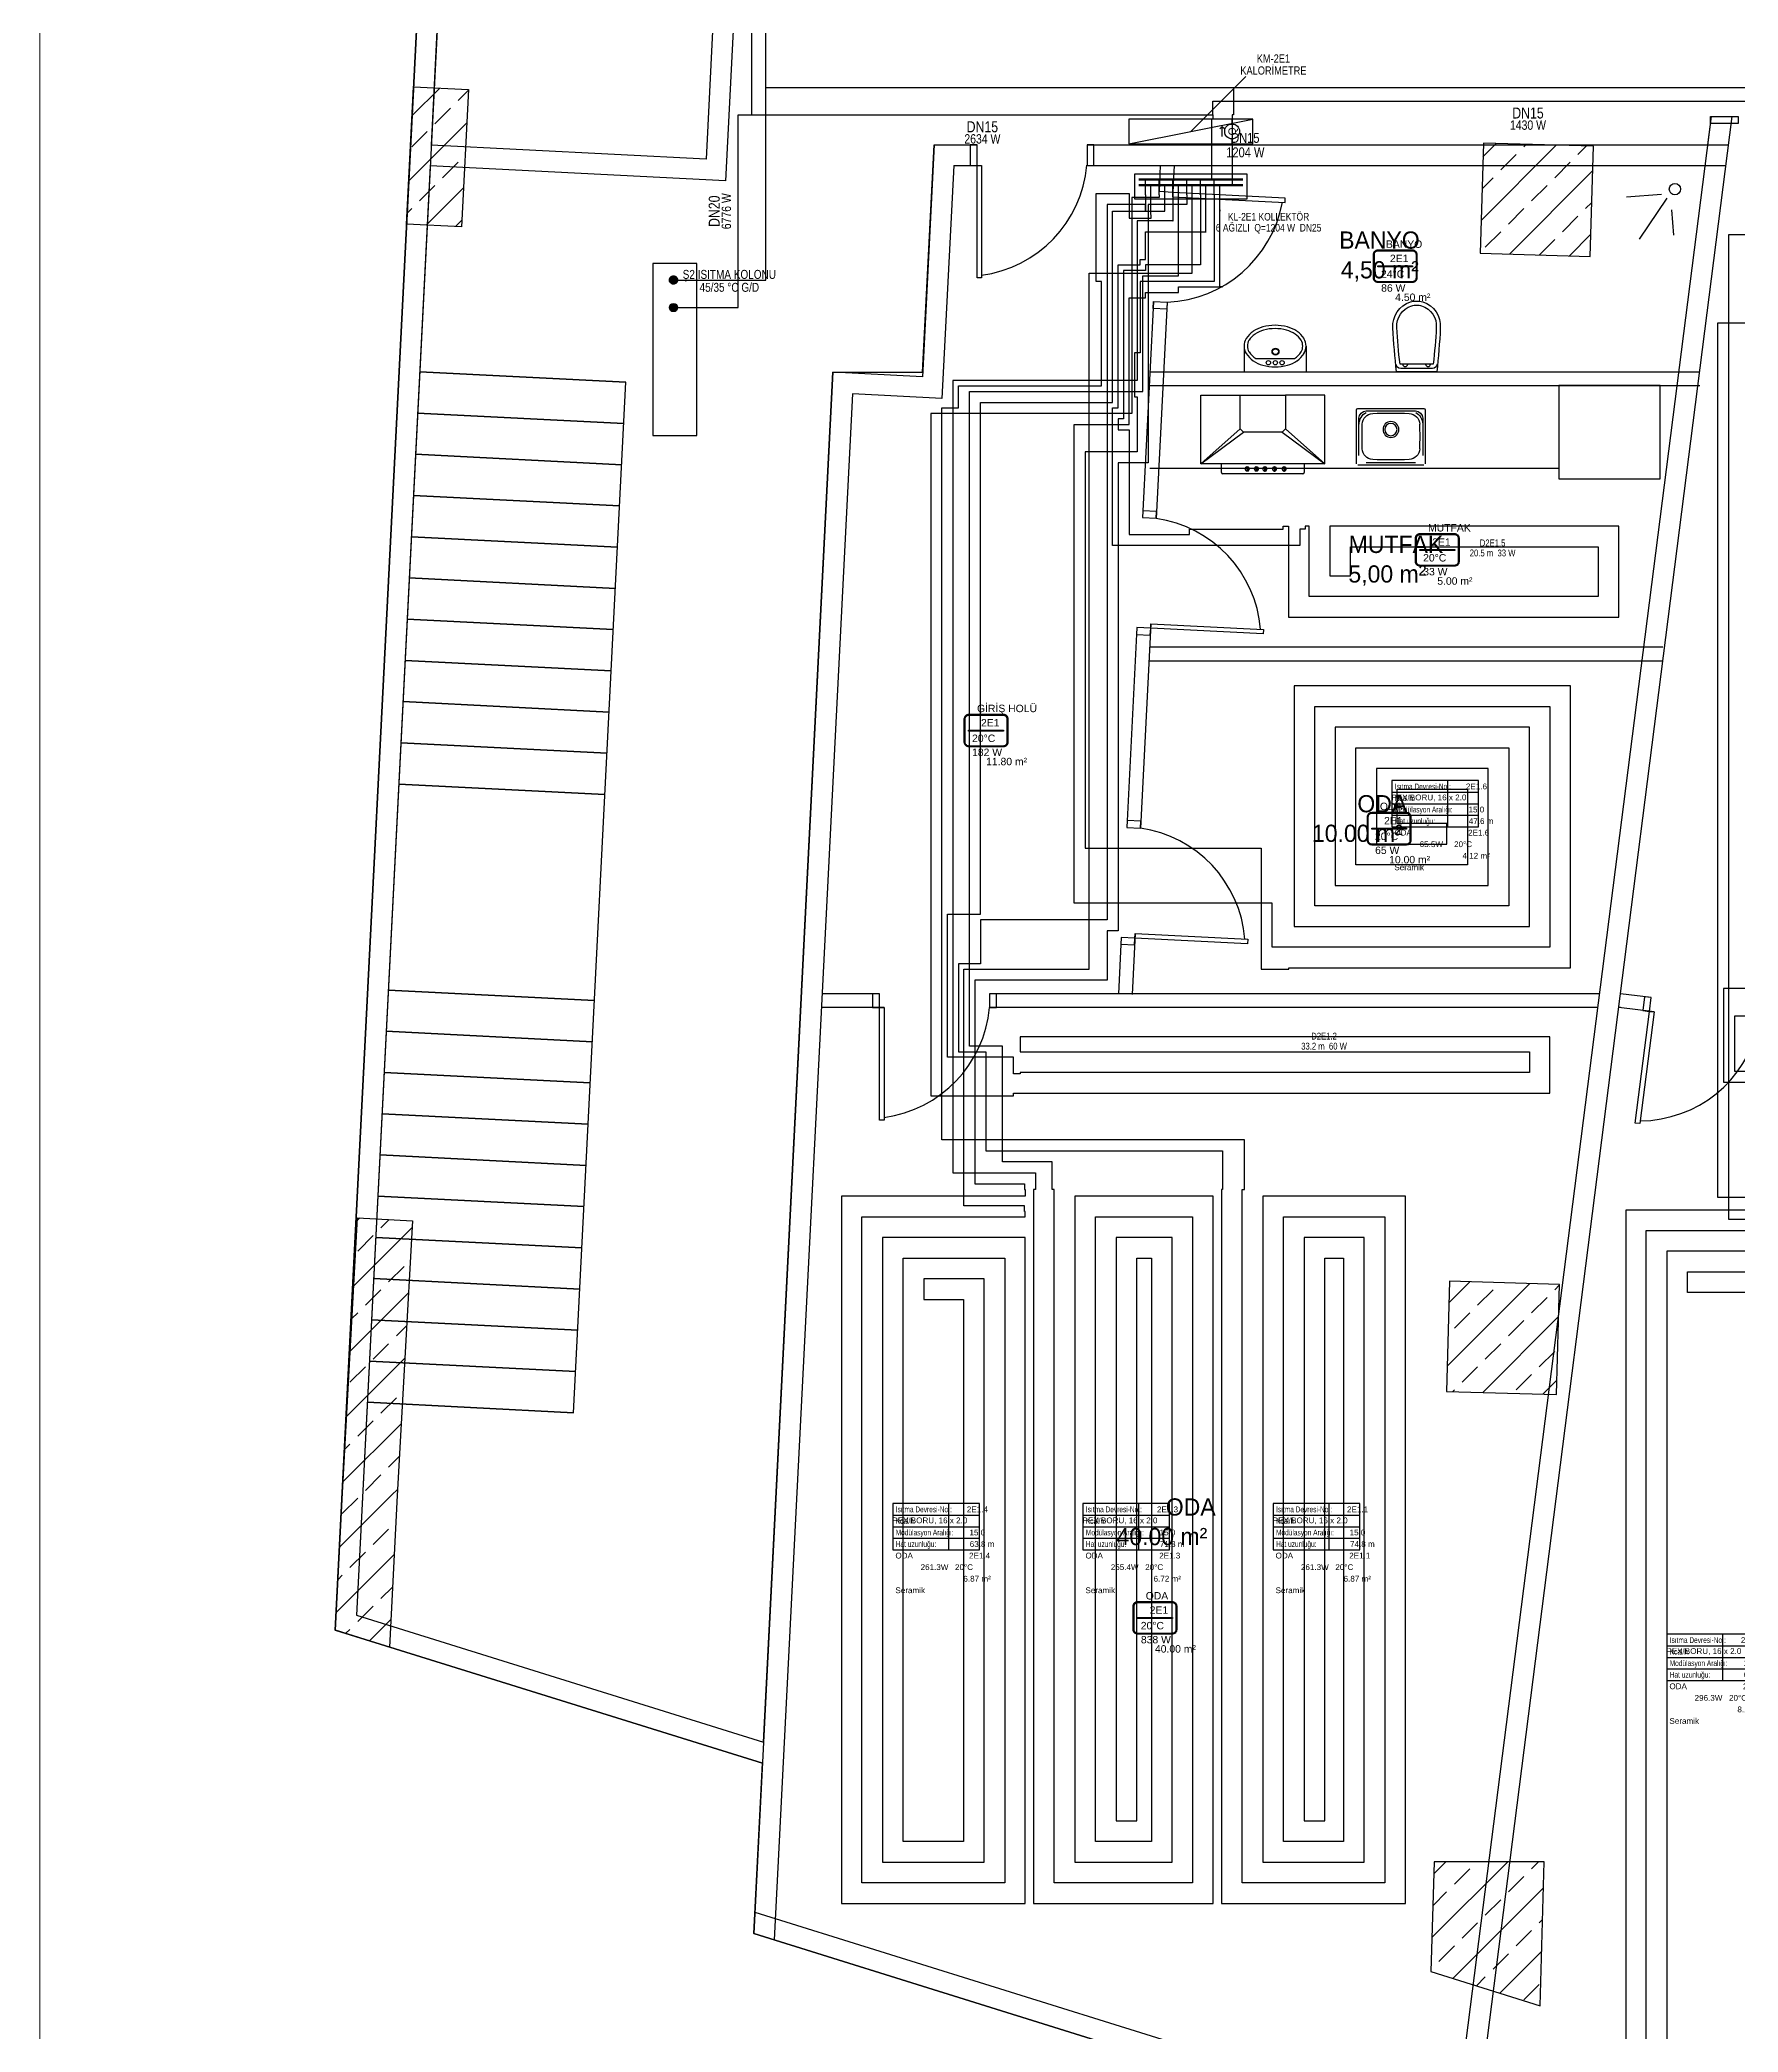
# Model space of a CAD drawing. Header units: centimetres. Extents: x 247996 to 315152, y -468471 to -440326.
# Drawn here: x 286969 to 288203, y -447074 to -445625 of the extents above; entities that cross this region are included whole.
import ezdxf
from ezdxf.enums import TextEntityAlignment as Align

# ---------------------------------------------------------------- set-up
doc = ezdxf.new("R2010")
doc.units = ezdxf.units.CM
doc.linetypes.add('ISITMA DONUS HATTI', pattern=[1.66, 1.57, -0.02, -0.07])
for name, color, linetype, lineweight in [('SCOTT-ANTED', 144, 'Continuous', 0), ('SCOTT-MTY-ISITMA-CAP', 41, 'Continuous', 30), ('SCOTT-MTY-ISITMA-DONUS-BORU', 30, 'ISITMA DONUS HATTI', 30), ('SCOTT-MTY-ISITMA-GIDIS-BORU', 10, 'Continuous', 30)]:
    doc.layers.add(name, color=color, linetype=linetype, lineweight=lineweight)
for name, color, linetype in [('SCOTT-MKDU0', 50, 'Continuous'), ('SCOTT-MTY-ISIKAYBIMAHAL', 2, 'Continuous'), ('SCOTT-MTY-KALORIMETRE', 6, 'Continuous'), ('SCOTT-MTY-KOLLETÖR', 7, 'Continuous'), ('SCOTT-MTY-PEX-BORU', 1, 'Continuous'), ('SCOTT-MTY-RADYATÖR', 2, 'Continuous'), ('SCOTT-MTY-SAYAC', 3, 'Continuous'), ('SCOTT-MTY-TES-SAFT', 8, 'Continuous')]:
    doc.layers.add(name, color=color, linetype=linetype)
doc.styles.add('MtXpl_Comic_Sans_MS', font='comic.ttf')
doc.styles.add('MTYCAPLT', font='arial.ttf')
doc.styles.add('ROTAS', font='arial.ttf')

# ---------------------------------------------------------------- blocks, each defined once
blk = doc.blocks.new('T-KOLON-T')
blk.add_hatch(color=7).paths.add_polyline_path([(3, 0), (2.8, 1.1), (2.1, 2.1), (1.1, 2.8), (0, 3), (-1.1, 2.8), (-2.1, 2.1), (-2.8, 1.1), (-3, 0), (-2.8, -1.1), (-2.1, -2.1), (-1.1, -2.8), (0, -3), (1.1, -2.8), (2.1, -2.1), (2.8, -1.1)])
blk.add_circle((0, 0), 3)
blk = doc.blocks.new('T-DOLAP')
blk.add_line((-45, -9), (45, 9))
blk.add_lwpolyline([(-45, -9), (45, -9), (45, 9), (-45, 9)], close=True)
blk = doc.blocks.new('T-KALORIMETRE')
for p, q in [((-10, 0), (-6, 0)), ((6, 0), (10, 0))]:
    blk.add_line(p, q)
blk.add_lwpolyline([(-4, 8), (4, 8), (2, 10), (4, 8), (2, 6)])
blk.add_circle((0, 0), 6)
at = {"style": 'ROTAS'}
blk.add_text('Q', height=6, dxfattribs=at).set_placement((0, 0), align=Align.MIDDLE_CENTER)
blk = doc.blocks.new('MTY-ETIKET')
at = {"layer": 'SCOTT-MTY-RADYATÖR'}
for p, q in [((2.69, 0), (2.69, 8)), ((-7, 6), (8, 6)), ((-7, 4), (8, 4)), ((-7, 2), (8, 2))]:
    blk.add_line(p, q, dxfattribs=at)
blk.add_lwpolyline([(8, 0), (8, 8), (-7, 8), (-7, 0)], close=True, dxfattribs=at)
at = {"layer": 'SCOTT-MTY-RADYATÖR', "style": 'MTYCAPLT', "width": 0.65}
for s, p in [('Isıtma Devresi-No.:', (-6.5, 7)), ('Kcal/h:', (-6.5, 5)), ('Modülasyon Aralığı:', (-6.5, 3)), ('Hat uzunluğu:', (-6.5, 1))]:
    blk.add_text(s, height=1, rotation=360, dxfattribs=at).set_placement(p, align=Align.MIDDLE_LEFT)
for tag, p in [('NO1_001', (5.8, 6.5)), ('AR_001', (6.25, 2.5)), ('UZ_001', (6.31, 0.51))]:
    blk.add_attdef(tag, p, '', height=1, rotation=360, dxfattribs=at)
at = {"layer": 'SCOTT-MTY-RADYATÖR', "color": 2, "style": 'MTYCAPLT', "width": 0.65}
for tag, p in [('BORU_001', (-7.07, 4.59)), ('YER_001', (2.9, 4.5))]:
    blk.add_attdef(tag, p, '', height=1, dxfattribs=at)
blk = doc.blocks.new('MTY-RADYATOR MAHAL')
at = {"layer": 'SCOTT-MTY-ISIKAYBIMAHAL', "color": 2}
for points in [[(-35.7, 18.4), (-35.7, -18.4, 0.414214), (-28.2, -25.9), (28.2, -25.9, 0.414214), (35.7, -18.4), (35.7, 18.4, 0.414214), (28.2, 25.9), (-28.2, 25.9, 0.414214)], [(-34.2, 18.4), (-34.2, -18.4, 0.414214), (-28.2, -24.4), (28.2, -24.4, 0.414214), (34.2, -18.4), (34.2, 18.4, 0.414214), (28.2, 24.4), (-28.2, 24.4, 0.414214)]]:
    blk.add_lwpolyline(points, format="xyb", close=True, dxfattribs=at)
at = {"layer": 'SCOTT-MTY-ISIKAYBIMAHAL', "color": 4}
for points in [[(-35.2, 18.4), (-35.2, -18.4, 0.414214), (-28.2, -25.4), (28.2, -25.4, 0.414214), (35.2, -18.4), (35.2, 18.4, 0.414214), (28.2, 25.4), (-28.2, 25.4, 0.414214)], [(-34.7, 18.4), (-34.7, -18.4, 0.414214), (-28.2, -24.9), (28.2, -24.9, 0.414214), (34.7, -18.4), (34.7, 18.4, 0.414214), (28.2, 24.9), (-28.2, 24.9, 0.414214)]]:
    blk.add_lwpolyline(points, format="xyb", close=True, dxfattribs=at)
at = {"layer": 'SCOTT-MTY-ISIKAYBIMAHAL', "color": 2}
blk.add_lwpolyline([(-28.2, 0.8), (28.2, 0.8), (28.2, -0.8), (-28.2, -0.8)], close=True, dxfattribs=at)
at = {"layer": 'SCOTT-MTY-ISIKAYBIMAHAL', "color": 1, "style": 'MTYCAPLT', "width": 0.65}
for tag, p in [('MAHAL_001', (-14.9, 29.8)), ('NO_001', (-8.3, 6.7))]:
    blk.add_attdef(tag, p, '', height=12, rotation=360, dxfattribs=at)
at = {"layer": 'SCOTT-MTY-ISIKAYBIMAHAL', "color": 4, "style": 'MTYCAPLT', "width": 0.65}
for tag, p in [('DERECE_001', (-22.8, -18.5)), ('ISIKAYBI_001', (-22.7, -41.1))]:
    blk.add_attdef(tag, p, '', height=12, rotation=360, dxfattribs=at)
blk.add_attdef('ALAN', text='', height=12, rotation=360, dxfattribs=at).set_placement((0, -50), align=Align.MIDDLE_LEFT)
blk = doc.blocks.new('UHFGDUHGUFDGHD')
at = {"color": 3, "lineweight": 50}
for p, q in [((556704.4, 4532504.1), (556854.4, 4532504.1)), ((556704.4, 4532474.1), (556854.4, 4532474.1)), ((556704.4, 4532444.1), (556854.4, 4532444.1)), ((556704.4, 4532414.1), (556854.4, 4532414.1)), ((556704.4, 4532384.1), (556854.4, 4532384.1)), ((556704.4, 4532354.1), (556854.4, 4532354.1)), ((556704.4, 4532354.1), (556854.4, 4532354.1)), ((556704.4, 4532324.1), (556854.4, 4532324.1)), ((556704.4, 4532294.1), (556854.4, 4532294.1)), ((556704.4, 4532264.1), (556854.4, 4532264.1)), ((556704.4, 4532234.1), (556854.4, 4532234.1)), ((556704.4, 4532204.1), (556854.4, 4532204.1)), ((556704.4, 4532054.1), (556854.4, 4532054.1)), ((556704.4, 4532024.1), (556854.4, 4532024.1)), ((556704.4, 4531994.1), (556854.4, 4531994.1)), ((556704.4, 4531964.1), (556854.4, 4531964.1)), ((556704.4, 4531934.1), (556854.4, 4531934.1)), ((556704.4, 4531904.1), (556854.4, 4531904.1)), ((556704.4, 4531904.1), (556854.4, 4531904.1)), ((556704.4, 4531874.1), (556854.4, 4531874.1)), ((556704.4, 4531844.1), (556854.4, 4531844.1)), ((556704.4, 4531814.1), (556854.4, 4531814.1)), ((556704.4, 4531784.1), (556854.4, 4531784.1)), ((556704.4, 4531754.1), (556854.4, 4531754.1))]:
    blk.add_line(p, q, dxfattribs=at)

msp = doc.modelspace()

# ---------------------------------------------------------------- linework, layer by layer
at = {"layer": 'SCOTT-ANTED'}
msp.add_line((286968.5, -440326.5), (286968.5, -447826.5), dxfattribs=at)
at = {"layer": 'SCOTT-MKDU0', "color": 8, "ltscale": 0.03}
for p, q in [((287370.2, -443092.8), (287183.2, -446781.3)), ((287183.2, -446781.3), (287370.2, -443092.8)), ((287379.6, -443204.7), (287198.7, -446770.5)), ((287263, -445502.2), (287252.9, -445702)), ((287478.5, -445498.1), (287466.9, -445727.8)), ((287462.8, -445512.3), (287452.7, -445712.1)), ((287235, -445759.4), (287240, -445659.5)), ((287239, -445680.5), (287259.1, -445660.5)), ((287240, -445659.5), (287280, -445661.5)), ((287272.5, -445669.5), (287280, -445662)), ((287280, -445661.5), (287274.9, -445761.4)), ((287255.6, -445686.4), (287266.9, -445675.1)), ((287236.7, -445727.8), (287278.8, -445685.7)), ((288011.4, -447149.6), (288198.5, -445681.2)), ((288172.5, -445766.7), (288183.4, -445681.2)), ((288180.8, -445701.7), (288183.4, -445681.2)), ((287238.8, -445703.2), (287250, -445692)), ((287452.7, -445712.1), (287252.9, -445702)), ((287618.4, -445701.7), (287609.9, -445870.3)), ((287610, -445867), (287618.4, -445701.7)), ((287618.4, -445701.7), (287649.6, -445701.7)), ((287618.4, -445701.7), (287649.6, -445701.7)), ((287729.6, -445701.7), (288195.9, -445701.7)), ((287729.6, -445701.7), (288180.8, -445701.7)), ((288017.6, -445700.5), (288015.3, -445780.5)), ((288016, -445756.7), (288070.6, -445702)), ((288017.3, -445710.4), (288027, -445700.8)), ((288097.6, -445702.8), (288017.6, -445700.5)), ((288047, -445703.2), (288048.8, -445701.4)), ((288086.3, -445708.8), (288092.4, -445702.7)), ((288095.3, -445782.8), (288097.6, -445702.8)), ((287252.2, -445716.9), (287198.7, -446770.5)), ((287466.9, -445727.8), (287252.2, -445716.9)), ((287261.2, -445725.7), (287272.5, -445714.4)), ((287632.7, -445716.7), (287624.1, -445886)), ((287632.7, -445716.7), (287652.9, -445716.7)), ((287729.6, -445716.7), (288194, -445716.7)), ((287782.8, -445716.7), (287781.9, -445735.7)), ((287792.9, -445716.7), (287791.7, -445739.6)), ((288030.2, -445720), (288041.4, -445708.8)), ((288069.5, -445725.7), (288080.7, -445714.4)), ((287244.4, -445742.5), (287255.6, -445731.3)), ((287249.2, -445760.1), (287276.4, -445733)), ((288016.7, -445733.6), (288024.6, -445725.7)), ((288036.5, -445781.1), (288097.1, -445720.5)), ((288052.6, -445742.5), (288063.9, -445731.3)), ((287235.5, -445751.4), (287238.8, -445748.1)), ((288035.8, -445759.3), (288047, -445748.1)), ((288091.9, -445748.1), (288096.4, -445743.6)), ((288147.1, -445737.8), (288121.7, -445739.8)), ((288151, -445740.6), (288130.8, -445770.2)), ((288154.3, -445749), (288155.7, -445767.4)), ((287274.9, -445761.4), (287235, -445759.4)), ((287270.6, -445761.2), (287275.2, -445756.6)), ((288075.1, -445764.9), (288086.3, -445753.7)), ((287996.8, -447145), (288172.5, -445766.7)), ((288018.9, -445776.2), (288030.2, -445764.9)), ((288058.3, -445781.7), (288069.5, -445770.6)), ((288080.1, -445782.3), (288095.7, -445766.7)), ((288015.3, -445780.5), (288095.3, -445782.8)), ((287777.8, -445815.6), (287769.9, -445972.7)), ((287787.8, -445816.2), (287779.9, -445973.3)), ((287843.7, -445848), (287843.7, -445866.7)), ((287888.7, -445848), (287888.7, -445866.7)), ((287852.2, -445857), (287880.3, -445857)), ((287356.4, -446623.4), (287394.4, -445874.3)), ((287544.9, -445867), (287487.4, -447001.9)), ((287494.5, -446862.7), (287544.9, -445867)), ((287609.9, -445870.3), (287544.9, -445867)), ((287544.9, -445867), (287610, -445867)), ((287775.2, -445866.7), (288174.9, -445866.7)), ((287775.2, -445876.7), (288174.9, -445876.7)), ((287843.7, -445866.7), (287888.7, -445866.7)), ((288146.1, -445876.7), (288072.5, -445876.7)), ((288072.5, -445876.7), (288072.5, -445944.4)), ((288146.1, -445944.4), (288146.1, -445876.7)), ((287559.2, -445882.7), (287502.2, -447006.5)), ((287624.1, -445886), (287559.2, -445882.7)), ((287812.3, -445883.7), (287840.8, -445883.7)), ((287812.3, -445933.7), (287812.3, -445883.7)), ((287902.3, -445883.7), (287873.8, -445883.7)), ((287902.3, -445933.7), (287902.3, -445883.7)), ((287926.4, -445893.3), (287974.4, -445893.3)), ((287840.8, -445908.2), (287812.3, -445933.7)), ((287902.3, -445933.7), (287873.8, -445908.2)), ((287925.4, -445933.7), (287925.4, -445894.3)), ((287927.2, -445927.6), (287927.2, -445900.5)), ((287932.5, -445895.2), (287968.2, -445895.2)), ((287973.5, -445900.5), (287973.5, -445927.6)), ((287975.4, -445894.3), (287975.4, -445933.7)), ((287812.3, -445933.7), (287843.3, -445910.7)), ((287871.3, -445910.7), (287902.3, -445933.7)), ((287775.2, -445936.7), (288072.5, -445936.7)), ((287902.3, -445933.7), (287812.3, -445933.7)), ((287827.3, -445940), (287827.3, -445933.7)), ((287845.8, -445935.8), (287845.8, -445938.4)), ((287845.8, -445935.8), (287846.4, -445935.8)), ((287846.4, -445935.8), (287846.4, -445938.4)), ((287852.3, -445935.8), (287852.3, -445938.4)), ((287852.3, -445935.8), (287853, -445935.8)), ((287853, -445935.8), (287853, -445938.4)), ((287858.5, -445935.8), (287858.5, -445938.4)), ((287858.5, -445935.8), (287859.1, -445935.8)), ((287859.1, -445935.8), (287859.1, -445938.4)), ((287865.5, -445935.8), (287865.5, -445938.4)), ((287865.5, -445935.8), (287866.1, -445935.8)), ((287866.1, -445935.8), (287866.1, -445938.4)), ((287872.5, -445935.8), (287872.5, -445938.4)), ((287872.5, -445935.8), (287873.1, -445935.8)), ((287873.1, -445935.8), (287873.1, -445938.4)), ((287887.3, -445933.7), (287887.3, -445940)), ((287974.4, -445934.7), (287926.4, -445934.7)), ((287968.2, -445932.9), (287932.5, -445932.9)), ((287886.3, -445941), (287828.3, -445941)), ((287845.8, -445938.4), (287845.8, -445938.9)), ((287846.4, -445938.9), (287845.8, -445938.9)), ((287846.4, -445938.4), (287846.4, -445938.9)), ((287852.3, -445938.4), (287852.3, -445938.9)), ((287853, -445938.9), (287852.3, -445938.9)), ((287853, -445938.4), (287853, -445938.9)), ((287858.5, -445938.4), (287858.5, -445938.9)), ((287858.5, -445938.9), (287859.1, -445938.9)), ((287859.1, -445938.4), (287859.1, -445938.9)), ((287865.5, -445938.4), (287865.5, -445938.9)), ((287865.5, -445938.9), (287866.1, -445938.9)), ((287866.1, -445938.4), (287866.1, -445938.9)), ((287872.5, -445938.4), (287872.5, -445938.9)), ((287872.5, -445938.9), (287873.1, -445938.9)), ((287873.1, -445938.4), (287873.1, -445938.9)), ((288072.5, -445944.4), (288146.1, -445944.4)), ((287765.8, -446052.6), (287758.5, -446197.9)), ((287776, -446049.8), (287768.4, -446198.4)), ((287775.2, -446066.7), (288148.1, -446066.7)), ((287775.2, -446076.7), (288148.1, -446076.7)), ((287754.4, -446277.8), (287752.3, -446318.8)), ((287764.6, -446275), (287762.3, -446319.3)), ((287578.7, -446318.8), (287537, -446318.8)), ((288102.1, -446318.8), (287658.7, -446318.8)), ((288141.6, -446332), (288116, -446328.7)), ((288139.6, -446321.6), (288117.2, -446318.8)), ((287582.1, -446328.8), (287537, -446328.8)), ((288100.8, -446328.8), (287658.7, -446328.8)), ((288117.2, -446328.8), (288116, -446328.8)), ((287188.4, -446681.5), (287199.3, -446481.8)), ((287199.2, -446483.6), (287201, -446481.8)), ((287199.3, -446481.8), (287239.3, -446483.8)), ((287216.3, -446489), (287222.4, -446482.9)), ((287239.3, -446483.8), (287228.3, -446683.6)), ((287196.6, -446531.1), (287239, -446488.8)), ((287199.5, -446505.8), (287210.7, -446494.6)), ((287222, -446528.3), (287233.2, -446517)), ((287993, -446527.8), (287990.8, -446607.8)), ((287991.3, -446589.6), (288051.4, -446529.5)), ((287992.6, -446543.4), (288007.7, -446528.3)), ((288073, -446530.1), (287993, -446527.8)), ((288069.5, -446533.9), (288073, -446530.3)), ((288070.7, -446610.1), (288073, -446530.1)), ((287194, -446578.6), (287236.4, -446536.3)), ((287205.1, -446545.1), (287216.3, -446533.9)), ((288013.3, -446545.1), (288024.6, -446533.9)), ((288052.6, -446550.7), (288063.9, -446539.5)), ((287195.3, -446554.9), (287199.5, -446550.7)), ((287227.6, -446567.5), (287235.1, -446560)), ((287996.5, -446561.9), (288007.7, -446550.7)), ((288017.2, -446608.6), (288072.3, -446553.4)), ((288035.8, -446567.5), (288047, -446556.3)), ((287210.7, -446584.4), (287222, -446573.2)), ((288018.9, -446584.4), (288030.2, -446573.2)), ((287191.4, -446626.2), (287233.8, -446583.8)), ((288058.2, -446590), (288069.5, -446578.8)), ((287193.9, -446601.2), (287205.1, -446590)), ((288002.1, -446601.2), (288013.3, -446590)), ((288041.4, -446606.8), (288052.6, -446595.6)), ((288060.9, -446609.8), (288071, -446599.7)), ((287216.3, -446623.7), (287227.6, -446612.5)), ((287990.8, -446607.8), (288070.7, -446610.1)), ((287995.4, -446607.9), (287996.5, -446606.8)), ((287188.8, -446673.7), (287231.2, -446631.3)), ((287199.5, -446640.5), (287210.7, -446629.3)), ((287190.1, -446649.9), (287193.9, -446646.1)), ((287222, -446663), (287229.9, -446655)), ((287205.1, -446679.8), (287216.3, -446668.6)), ((287183.3, -446781.4), (287188.4, -446681.5)), ((287186.4, -446721), (287224.1, -446683.3)), ((287188.3, -446696.6), (287199.5, -446685.4)), ((287203.2, -446682.2), (287203.2, -446682.2)), ((287203.2, -446682.3), (287203.2, -446682.3)), ((287228.3, -446683.5), (287222.7, -446793.7)), ((287224.1, -446683.3), (287228.6, -446678.8)), ((287210.7, -446719.1), (287222, -446707.9)), ((287184, -446768.3), (287226.2, -446726.1)), ((287193.9, -446735.9), (287205.1, -446724.7)), ((287185.2, -446744.6), (287188.3, -446741.5)), ((287216.3, -446758.4), (287225, -446749.8)), ((287198.7, -446770.5), (287494.5, -446862.7)), ((287198.7, -446770.5), (287494.5, -446862.7)), ((287199.5, -446775.2), (287210.7, -446764)), ((287208.1, -446789.1), (287223.8, -446773.4)), ((287183.2, -446781.3), (287493.7, -446878.1)), ((287493.7, -446878.1), (287183.2, -446781.3)), ((287222.7, -446793.7), (287183.3, -446781.4)), ((287191, -446783.7), (287193.9, -446780.8)), ((287487.4, -447001.9), (287493.7, -446878.1)), ((287981.8, -446949.7), (287979.5, -447029.6)), ((287980.2, -447004.8), (288035.3, -446949.7)), ((287981.6, -446958.5), (287990.4, -446949.7)), ((288061.8, -446949.7), (287981.8, -446949.7)), ((288052.6, -446954.8), (288057.7, -446949.7)), ((288058.8, -447054.4), (288061.8, -446949.7)), ((287996.5, -446966), (288007.7, -446954.8)), ((288035.8, -446971.7), (288047, -446960.4)), ((287980.9, -446981.7), (287990.9, -446971.7)), ((287995.3, -447034.6), (288061.3, -446968.6)), ((288018.9, -446988.5), (288030.2, -446977.3)), ((287488.2, -446986.4), (287996.8, -447145)), ((288002.1, -447005.3), (288013.3, -446994.1)), ((288058.2, -446994.1), (288060.6, -446991.7)), ((287487.4, -447001.9), (288531.6, -447327.5)), ((288531.6, -447327.5), (287487.4, -447001.9)), ((288041.4, -447010.9), (288052.6, -446999.7)), ((287985.3, -447022.2), (287996.5, -447010.9)), ((288024.6, -447027.8), (288035.8, -447016.6)), ((288029.6, -447045.2), (288060, -447014.8)), ((287979.5, -447029.6), (288058.8, -447054.4)), ((287979.6, -447027.9), (287979.7, -447027.8)), ((288012.5, -447039.9), (288018.9, -447033.4)), ((288047, -447050.2), (288058.2, -447039))]:
    msp.add_line(p, q, dxfattribs=at)
for points in [[(288182.7, -445686.2), (288182.7, -445681.2), (288202.7, -445681.2), (288202.7, -445686.2), (288182.7, -445686.2)], [(287649.6, -445701.7), (287644.6, -445701.7), (287644.6, -445716.7), (287649.6, -445716.7), (287649.6, -445701.7)], [(287734.6, -445701.7), (287729.6, -445701.7), (287729.6, -445716.7), (287734.6, -445716.7), (287734.6, -445701.7)], [(287781.9, -445735.7), (287782.1, -445730.8), (287792.1, -445731.3), (287791.9, -445736.3), (287781.9, -445735.7)], [(287777.6, -445820.6), (287777.8, -445815.6), (287787.8, -445816.2), (287787.6, -445821.1), (287777.6, -445820.6)], [(287770.1, -445967.7), (287769.8, -445972.7), (287779.8, -445973.2), (287780.1, -445968.3), (287770.1, -445967.7)], [(287765.8, -446052.6), (287765.5, -446057.6), (287775.5, -446058.1), (287775.8, -446053.1), (287765.8, -446052.6)], [(287758.7, -446192.9), (287758.4, -446197.9), (287768.4, -446198.4), (287768.7, -446193.4), (287758.7, -446192.9)], [(287754.4, -446277.8), (287754.1, -446282.8), (287764.1, -446283.3), (287764.4, -446278.3), (287754.4, -446277.8)], [(287578.7, -446318.8), (287573.7, -446318.8), (287573.7, -446328.8), (287578.7, -446328.8), (287578.7, -446318.8)], [(287663.7, -446318.8), (287658.7, -446318.8), (287658.7, -446328.8), (287663.7, -446328.8), (287663.7, -446318.8)], [(288139.6, -446321.6), (288134.6, -446321), (288133.4, -446330.9), (288138.3, -446331.6), (288139.6, -446321.6)]]:
    msp.add_lwpolyline(points, dxfattribs=at)
for points in [[(287649.6, -445716.7), (287652.9, -445716.7), (287652.9, -445798.5), (287649.6, -445798.5)], [(287791.9, -445736.3), (287791.7, -445739.6), (287873.5, -445743.7), (287873.6, -445740.4)], [(287775.8, -446053.1), (287775.9, -446049.8), (287857.7, -446054), (287857.5, -446057.3)], [(287764.4, -446278.3), (287764.5, -446275), (287846.3, -446279.1), (287846.1, -446282.4)], [(287578.7, -446328.8), (287582.1, -446328.8), (287582.1, -446410.7), (287578.7, -446410.7)], [(288138.3, -446331.6), (288141.6, -446332), (288131.3, -446413.2), (288128, -446412.8)]]:
    msp.add_lwpolyline(points, close=True, dxfattribs=at)
for points in [[(287954.5, -445866.7, -0.01664), (287951.9, -445834.8, -0.351622), (287964.6, -445815.9, -0.068714), (287969.1, -445815.3, -0.068714), (287973.5, -445815.9, -0.351622), (287986.3, -445834.8, -0.01664), (287983.7, -445866.7)], [(287957, -445861.1, -0.016866), (287954.7, -445834.6, -0.351778), (287965.5, -445818.7, -0.068022), (287969.1, -445818.2, -0.068022), (287972.7, -445818.7, -0.351778), (287983.4, -445834.6, -0.016866), (287981.1, -445861.1)]]:
    msp.add_lwpolyline(points, format="xyb", close=True, dxfattribs=at)
msp.add_lwpolyline([(287983.9, -445861.2, -0.389191), (287980.6, -445864.3), (287969.1, -445864.3), (287957.5, -445864.3, -0.389191), (287954.2, -445861.2, -0.389191)], format="xyb", dxfattribs=at)
for centre, radius in [((288156.8, -445733.9, 51), 4.14), ((287866.5, -445852.1), 2.52), ((287866.5, -445852.1), 2.12), ((287861.4, -445860.1), 1.56), ((287866.4, -445860.1), 1.56), ((287871.3, -445860.1), 1.56)]:
    msp.add_circle(centre, radius, dxfattribs=at)
for centre, radius, start, end in [((287641, -445708.4), 88.9, 277.6747, 354.6919), ((287784.1, -445727.3), 88.9, 272.4059, 349.4231), ((287863.7, -445857.3), 24.1, 105.5176, 123.8347), ((287866.2, -445866.4), 33.5, 90, 105.5176), ((287866.2, -445866.4), 31.1, 90, 105.5176), ((287866.2, -445866.4), 33.5, 74.4824, 90), ((287866.2, -445866.4), 31.1, 74.4824, 90), ((287868.7, -445857.3), 24.1, 56.1653, 74.4824), ((287854, -445848), 10.3, 148.2866, 180), ((287854, -445848), 10.3, 180, 211.7134), ((287859.9, -445851.6), 17.2, 123.8347, 148.2866), ((287854, -445848), 7.93, 148.2866, 180), ((287854, -445848), 7.93, 180, 211.7134), ((287859.9, -445851.6), 14.8, 123.8347, 148.2866), ((287863.7, -445857.3), 21.7, 105.5176, 123.8347), ((287868.7, -445857.3), 21.7, 56.1653, 74.4824), ((287872.6, -445851.6), 14.8, 31.7134, 56.1653), ((287872.6, -445851.6), 17.2, 31.7134, 56.1653), ((287878.4, -445848), 7.93, 0, 31.7134), ((287878.4, -445848), 7.93, 328.2866, 0), ((287878.4, -445848), 10.3, 0, 31.7134), ((287878.4, -445848), 10.3, 328.2866, 0), ((287859.9, -445844.4), 17.2, 211.7134, 236.1653), ((287859.9, -445844.4), 14.8, 211.7134, 238.6233), ((287863.7, -445838.7), 24.1, 236.1653, 254.4824), ((287866.2, -445829.6), 33.5, 254.4824, 270), ((287866.2, -445829.6), 33.5, 270, 285.5176), ((287868.7, -445838.7), 24.1, 285.5176, 303.8347), ((287872.6, -445844.4), 14.8, 301.3767, 328.2866), ((287872.6, -445844.4), 17.2, 303.8347, 328.2866), ((287960.8, -445861.1), 1.78, 180, 0), ((287977.4, -445861.1), 1.78, 180, 0), ((287846, -445937.3), 1.54, 100.5754, 259.4621), ((287846, -445937.3), 1.54, 282.6235, 77.3767), ((287852.6, -445937.3), 1.54, 100.5754, 259.4621), ((287852.6, -445937.3), 1.54, 282.6235, 77.3767), ((287858.8, -445937.3), 1.54, 100.5754, 259.4621), ((287858.8, -445937.3), 1.54, 282.6235, 77.3767), ((287865.8, -445937.3), 1.54, 100.5754, 259.4621), ((287865.8, -445937.3), 1.54, 282.6235, 77.3767), ((287872.8, -445937.3), 1.54, 100.5754, 259.4621), ((287872.8, -445937.3), 1.54, 282.6235, 77.3767), ((287828.3, -445940), 1, 180, 270), ((287886.3, -445940), 1, 270, 0), ((287767.1, -446061.3), 88.9, 4.7726, 81.7897), ((287755.7, -446286.4), 88.9, 4.7726, 81.7897), ((287570.2, -446320.6), 88.9, 277.6747, 354.6919), ((288130.9, -446322.3), 88.9, 270.4121, 347.4292)]:
    msp.add_arc(centre, radius, start, end, dxfattribs=at)
at = {"layer": 'SCOTT-MKDU0', "color": 8, "ltscale": 0.03, "extrusion": (0, 0, -1)}
for centre, major_axis, start_param, end_param in [((287926.4, -445894.3), (0.707, 0.707), 3.926991, 5.497787), ((287974.4, -445894.3), (0.707, 0.707), -0.785398, 0.785398), ((287932.5, -445900.5), (-3.75, 3.75), 5.497787, 7.068583), ((287937.4, -445905), (-7.14, 7.14), 5.524757, 6.541187), ((288261.6, -445913.7), (-234.9, 234.9), 5.470817, 5.524757), ((287937.5, -445905), (-5.66, 5.66), 5.524757, 7.028844), ((287950.4, -446229), (332.3, 0), 4.67265, 4.752129), ((287950.4, -445908.7), (-4.07, 4.07), 3.926991, 10.210176), ((287950.4, -445908.7), (-3.18, 3.18), 3.926991, 10.210176), ((287963.3, -445905), (-5.66, 5.66), 0.825137, 2.329224), ((287968.2, -445900.5), (3.75, 3.75), -0.785398, 0.785398), ((287963.4, -445905), (7.14, 7.14), -0.258001, 0.758428), ((287639.1, -445913.7), (234.9, 234.9), 0.758428, 0.812368), ((287937.5, -445922.5), (5.66, 5.66), 2.395934, 3.900021), ((287963.3, -445922.5), (5.66, 5.66), 0.812368, 2.316455), ((287950.4, -445598.5), (332.3, 0), 1.531058, 1.610536)]:
    msp.add_ellipse(centre, major_axis=major_axis, ratio=1, start_param=start_param, end_param=end_param, dxfattribs=at)
at = {"layer": 'SCOTT-MKDU0', "color": 8, "ltscale": 0.03, "invisible_edges": 1}
for points in [[(287873.8, -445908.2), (287840.8, -445908.2), (287840.8, -445883.7), (287873.8, -445883.7)], [(287840.8, -445908.2), (287873.8, -445908.2), (287871.3, -445910.7), (287843.3, -445910.7)]]:
    msp.add_3dface(points, dxfattribs=at)
at = {"layer": 'SCOTT-MTY-ISITMA-DONUS-BORU'}
for points in [[(287496, -445660), (287496, -445475), (287401, -445475), (287401, -444195), (287634, -444195)], [(287429, -445800), (287496, -445800), (287496, -445660)], [(287496, -445660), (287836, -445660)], [(287836, -445660), (287836, -445680), (287835, -445680), (287835, -445683)], [(287836, -445660), (288294, -445660), (288294, -445683)], [(287835, -445683), (287835, -445701)], [(287835, -445701), (287835, -445731)], [(287776, -445738), (287776, -445731)], [(287786, -445738), (287786, -445731)], [(287796, -445738), (287796, -445731)], [(287806, -445738), (287806, -445731)], [(287816, -445738), (287816, -445731)], [(287826, -445738), (287826, -445731)]]:
    msp.add_lwpolyline(points, dxfattribs=at)
at = {"layer": 'SCOTT-MTY-ISITMA-DONUS-BORU', "const_width": 1.6}
msp.add_lwpolyline([(287767, -445731), (287843, -445731)], dxfattribs=at)
at = {"layer": 'SCOTT-MTY-ISITMA-GIDIS-BORU'}
for points in [[(287486, -445680), (287486, -445485), (287411, -445485), (287411, -444211), (287619, -444211)], [(287821, -445680), (287821, -445670), (288279, -445670), (288279, -445683)], [(287429, -445820), (287476, -445820), (287476, -445680), (287486, -445680)], [(287486, -445680), (287821, -445680)], [(287821, -445680), (287821, -445683), (287820, -445683)], [(287820, -445683), (287820, -445701)], [(287820, -445701), (287820, -445727)], [(287772, -445738), (287772, -445727)], [(287782, -445738), (287782, -445727)], [(287792, -445738), (287792, -445727)], [(287802, -445738), (287802, -445727)], [(287812, -445738), (287812, -445727)], [(287822, -445738), (287822, -445727)]]:
    msp.add_lwpolyline(points, dxfattribs=at)
at = {"layer": 'SCOTT-MTY-ISITMA-GIDIS-BORU', "const_width": 1.6}
msp.add_lwpolyline([(287767, -445727), (287843, -445727)], dxfattribs=at)
at = {"layer": 'SCOTT-MTY-KALORIMETRE'}
msp.add_line((287805, -445692), (287845, -445652), dxfattribs=at)
at = {"layer": 'SCOTT-MTY-KOLLETÖR'}
msp.add_lwpolyline([(287764, -445741), (287846, -445741), (287846, -445723), (287764, -445723)], close=True, dxfattribs=at)
at = {"layer": 'SCOTT-MTY-PEX-BORU'}
for points in [[(287802, -445738), (287802, -445745), (287774.1, -445745), (287774.1, -445933), (287752.1, -445933), (287752.1, -446273), (287744.1, -446273), (287744.1, -446309), (287648.1, -446309), (287648.1, -446457), (287684.1, -446457), (287684.1, -446461), (287684.7, -446461), (287684.7, -446466), (287551, -446466), (287551, -446980), (287684.7, -446980), (287684.7, -446496), (287581, -446496), (287581, -446950), (287654.7, -446950), (287654.7, -446526), (287611, -446526), (287611, -446541), (287639.7, -446541), (287639.7, -446935), (287596, -446935), (287596, -446511), (287669.7, -446511), (287669.7, -446965), (287566, -446965), (287566, -446481), (287684.7, -446481), (287684.7, -446477), (287684.1, -446477), (287684.1, -446473), (287640.1, -446473), (287640.1, -446301), (287731.1, -446301), (287731.1, -445795), (287806, -445795), (287806, -445738)], [(287782, -445738), (287782, -445740), (287762.1, -445740), (287762.1, -445897), (287616.1, -445897), (287616.1, -446393), (287676.1, -446393), (287676.1, -446391), (287681, -446391), (288066, -446391), (288066, -446350), (287681, -446350), (287681, -446361), (288051, -446361), (288051, -446376), (287681, -446376), (287681, -446377), (287676.1, -446377), (287676.1, -446365), (287628.1, -446365), (287628.1, -446261), (287652.1, -446261), (287652.1, -445889), (287748.1, -445889), (287748.1, -445750), (287786, -445750), (287786, -445738)], [(287772, -445738), (287772, -445750), (287772.1, -445745), (287744.1, -445745), (287744.1, -446265), (287652.1, -446265), (287652.1, -446297), (287636.1, -446297), (287636.1, -446361), (287656.1, -446361), (287656.1, -446433), (287828.1, -446433), (287828.1, -446461), (287827.3, -446461), (287827.3, -446466), (287827.3, -446980), (287961, -446980), (287961, -446466), (287857.3, -446466), (287857.3, -446950), (287931, -446950), (287931, -446496), (287887.3, -446496), (287887.3, -446920), (287902.3, -446920), (287902.3, -446511), (287916, -446511), (287916, -446935), (287872.3, -446935), (287872.3, -446481), (287946, -446481), (287946, -446965), (287842.3, -446965), (287842.3, -446466), (287842.3, -446461), (287844.1, -446461), (287844.1, -446425), (287624.1, -446425), (287624.1, -445893), (287636.1, -445893), (287636.1, -445877), (287740.1, -445877), (287740.1, -445801), (287736.1, -445801), (287736.1, -445737), (287760.1, -445737), (287760.1, -445755), (287776.1, -445755), (287776, -445750), (287776, -445738)], [(287792, -445738), (287792, -445757), (287792.1, -445757), (287766.1, -445757), (287766.1, -445873), (287632.1, -445873), (287632.1, -446449), (287692.1, -446449), (287692.1, -446461), (287690.7, -446461), (287690.7, -446466), (287690.7, -446980), (287821.3, -446980), (287821.3, -446466), (287720.7, -446466), (287720.7, -446950), (287791.3, -446950), (287791.3, -446496), (287750.7, -446496), (287750.7, -446920), (287765.7, -446920), (287765.7, -446511), (287776.3, -446511), (287776.3, -446935), (287735.7, -446935), (287735.7, -446481), (287806.3, -446481), (287806.3, -446965), (287705.7, -446965), (287705.7, -446466), (287705.7, -446461), (287704.1, -446461), (287704.1, -446441), (287668.1, -446441), (287668.1, -446357), (287644.1, -446357), (287644.1, -445881), (287770.1, -445881), (287770.1, -445797), (287796.1, -445797), (287796, -445797), (287796, -445738)], [(287822, -445738), (287822, -445801), (287768.1, -445801), (287768.1, -445853), (287764.1, -445853), (287764.1, -445885), (287766.1, -445885), (287766.1, -445925), (287728.1, -445925), (287728.1, -446213), (287856.1, -446213), (287856.1, -446301), (287876.1, -446301), (287876.1, -446300), (287880, -446300), (288081, -446300), (288081, -446095), (287880, -446095), (287880, -446270), (288051, -446270), (288051, -446125), (287910, -446125), (287910, -446240), (288021, -446240), (288021, -446155), (287940, -446155), (287940, -446210), (287991, -446210), (287991, -446195), (287955, -446195), (287955, -446170), (288006, -446170), (288006, -446225), (287925, -446225), (287925, -446140), (288036, -446140), (288036, -446255), (287895, -446255), (287895, -446110), (288066, -446110), (288066, -446285), (287880, -446285), (287876.1, -446285), (287864.1, -446285), (287864.1, -446253), (287720.1, -446253), (287720.1, -445905), (287760.1, -445905), (287760.1, -445813), (287772.1, -445813), (287772.1, -445809), (287796.1, -445809), (287796.1, -445805), (287828.1, -445805), (287826, -445805), (287826, -445749), (287826, -445750), (287826, -445738)], [(287812, -445738), (287812, -445789), (287812.1, -445789), (287772.1, -445789), (287772.1, -445793), (287756.1, -445793), (287756.1, -445901), (287752.1, -445901), (287752.1, -445909), (287760.1, -445909), (287760.1, -445985), (287804.1, -445985), (287804.1, -445981), (287872.1, -445981), (287872.1, -445979), (287876, -445979), (287876, -446045), (288116, -446045), (288116, -445979), (287906, -445979), (287906, -446015), (287921, -446015), (287921, -445994), (288101, -445994), (288101, -446030), (287891, -446030), (287891, -445979), (287888.1, -445979), (287888.1, -445981), (287884.1, -445981), (287884.1, -445993), (287748.1, -445993), (287748.1, -445893), (287752.1, -445893), (287752.1, -445789), (287768.1, -445789), (287768.1, -445785), (287772.1, -445785), (287772.1, -445765), (287816.1, -445765), (287816, -445765), (287816, -445738)], [(288240, -446483), (288196, -446483), (288196, -445767), (288240, -445767)], [(288260, -446467), (288188, -446467), (288188, -445831), (288252, -445831)], [(288256, -446315), (288192, -446315), (288192, -446383), (288368, -446383)], [(288212, -446335), (288200, -446335), (288200, -446375), (288248, -446375)], [(288239.7, -446476), (288121, -446476), (288121, -447160), (288239.7, -447160)], [(288224.7, -447145), (288136, -447145), (288136, -446491), (288239.7, -446491)], [(288239.7, -446506), (288151, -446506), (288151, -447130), (288209.7, -447130)], [(288209.7, -446536), (288166, -446536), (288166, -446521), (288224.7, -446521)]]:
    msp.add_lwpolyline(points, dxfattribs=at)
at = {"layer": 'SCOTT-MTY-TES-SAFT'}
msp.add_lwpolyline([(287414, -445913), (287446, -445913), (287446, -445788), (287414, -445788)], close=True, dxfattribs=at)

# ---------------------------------------------------------------- block references
at = {"layer": 'SCOTT-MKDU0', "color": 8, "ltscale": 0.03, "rotation": 357.0978192426773}
msp.add_blockref('UHFGDUHGUFDGHD', (-498230.8, -4944371.1), dxfattribs=at)
at = {"layer": 'SCOTT-MTY-ISIKAYBIMAHAL'}
ref = msp.add_blockref('MTY-RADYATOR MAHAL', (287953.5, -445790), dxfattribs=dict(at, xscale=0.45, yscale=0.45))
ref.add_attrib('DERECE_001', '24%%DC', (287943.2, -445798.3), dxfattribs={"height": 5.4, "rotation": 360, "style": 'MTYCAPLT'})
ref.add_attrib('MAHAL_001', 'BANYO', (287946.8, -445776.6), dxfattribs={"height": 5.4, "rotation": 360, "style": 'MTYCAPLT'})
ref.add_attrib('ISIKAYBI_001', '86 W', (287943.3, -445808.5), dxfattribs={"height": 5.4, "rotation": 360, "style": 'MTYCAPLT'})
ref.add_attrib('NO_001', '2E1', (287949.7, -445787), dxfattribs={"height": 5.4, "rotation": 360, "style": 'MTYCAPLT'})
ref.add_attrib('ALAN', '4.50 m²', (287953.5, -445815.2), dxfattribs={"height": 5.4, "rotation": 360, "style": 'MTYCAPLT'})
ref = msp.add_blockref('MTY-RADYATOR MAHAL', (287984.1, -445996.2), dxfattribs=dict(at, xscale=0.45, yscale=0.45))
ref.add_attrib('DERECE_001', '20%%DC', (287973.8, -446004.6), dxfattribs={"height": 5.4, "rotation": 360, "style": 'MTYCAPLT'})
ref.add_attrib('MAHAL_001', 'MUTFAK', (287977.4, -445982.8), dxfattribs={"height": 5.4, "rotation": 360, "style": 'MTYCAPLT'})
ref.add_attrib('ISIKAYBI_001', '33 W', (287973.9, -446014.7), dxfattribs={"height": 5.4, "rotation": 360, "style": 'MTYCAPLT'})
ref.add_attrib('NO_001', '2E1', (287980.4, -445993.2), dxfattribs={"height": 5.4, "rotation": 360, "style": 'MTYCAPLT'})
ref.add_attrib('ALAN', '5.00 m²', (287984.1, -446021.5), dxfattribs={"height": 5.4, "rotation": 360, "style": 'MTYCAPLT'})
ref = msp.add_blockref('MTY-RADYATOR MAHAL', (287656.2, -446127.5), dxfattribs=dict(at, xscale=0.45, yscale=0.45))
ref.add_attrib('DERECE_001', '20%%DC', (287646, -446135.8), dxfattribs={"height": 5.4, "rotation": 360, "style": 'MTYCAPLT'})
ref.add_attrib('MAHAL_001', 'GİRİŞ HOLÜ', (287649.6, -446114.1), dxfattribs={"height": 5.4, "rotation": 360, "style": 'MTYCAPLT'})
ref.add_attrib('ISIKAYBI_001', '182 W', (287646, -446146), dxfattribs={"height": 5.4, "rotation": 360, "style": 'MTYCAPLT'})
ref.add_attrib('NO_001', '2E1', (287652.5, -446124.5), dxfattribs={"height": 5.4, "rotation": 360, "style": 'MTYCAPLT'})
ref.add_attrib('ALAN', '11.80 m²', (287656.2, -446152.7), dxfattribs={"height": 5.4, "rotation": 360, "style": 'MTYCAPLT'})
ref = msp.add_blockref('MTY-RADYATOR MAHAL', (287949.1, -446198.8), dxfattribs=dict(at, xscale=0.45, yscale=0.45))
ref.add_attrib('DERECE_001', '20%%DC', (287938.8, -446207.1), dxfattribs={"height": 5.4, "rotation": 360, "style": 'MTYCAPLT'})
ref.add_attrib('MAHAL_001', 'ODA', (287942.4, -446185.3), dxfattribs={"height": 5.4, "rotation": 360, "style": 'MTYCAPLT'})
ref.add_attrib('ISIKAYBI_001', '65 W', (287938.9, -446217.2), dxfattribs={"height": 5.4, "rotation": 360, "style": 'MTYCAPLT'})
ref.add_attrib('NO_001', '2E1', (287945.4, -446195.7), dxfattribs={"height": 5.4, "rotation": 360, "style": 'MTYCAPLT'})
ref.add_attrib('ALAN', '10.00 m²', (287949.1, -446224), dxfattribs={"height": 5.4, "rotation": 360, "style": 'MTYCAPLT'})
ref = msp.add_blockref('MTY-RADYATOR MAHAL', (287778.9, -446772.5), dxfattribs=dict(at, xscale=0.45, yscale=0.45))
ref.add_attrib('DERECE_001', '20%%DC', (287768.6, -446780.8), dxfattribs={"height": 5.4, "rotation": 360, "style": 'MTYCAPLT'})
ref.add_attrib('MAHAL_001', 'ODA', (287772.2, -446759.1), dxfattribs={"height": 5.4, "rotation": 360, "style": 'MTYCAPLT'})
ref.add_attrib('ISIKAYBI_001', '838 W', (287768.7, -446791), dxfattribs={"height": 5.4, "rotation": 360, "style": 'MTYCAPLT'})
ref.add_attrib('NO_001', '2E1', (287775.1, -446769.5), dxfattribs={"height": 5.4, "rotation": 360, "style": 'MTYCAPLT'})
ref.add_attrib('ALAN', '40.00 m²', (287778.9, -446797.7), dxfattribs={"height": 5.4, "rotation": 360, "style": 'MTYCAPLT'})
at = {"layer": 'SCOTT-MTY-ISITMA-DONUS-BORU'}
msp.add_blockref('T-KOLON-T', (287429, -445800), dxfattribs=at)
at = {"layer": 'SCOTT-MTY-ISITMA-GIDIS-BORU'}
msp.add_blockref('T-KOLON-T', (287429, -445820), dxfattribs=at)
at = {"layer": 'SCOTT-MTY-KALORIMETRE', "xscale": 0.9, "yscale": 0.9, "rotation": 90}
msp.add_blockref('T-KALORIMETRE', (287835, -445692), dxfattribs=at)
at = {"layer": 'SCOTT-MTY-PEX-BORU'}
ref = msp.add_blockref('MTY-ETIKET', (287980.5, -446197.5), dxfattribs=dict(at, xscale=4.2, yscale=4.2))
ref.add_attrib('UZ_001', '47.6 m', (288007, -446195.4), dxfattribs={"height": 4.2, "rotation": 360, "style": 'MTYCAPLT'})
ref.add_attrib('AR_001', '15.0', (288006.8, -446187), dxfattribs={"height": 4.2, "rotation": 360, "style": 'MTYCAPLT'})
ref.add_attrib('NO1_001', '2E1.6', (288004.9, -446170.2), dxfattribs={"height": 4.2, "rotation": 360, "style": 'MTYCAPLT'})
ref.add_attrib('BORU_001', 'PEX BORU, 16 x 2.0', (287950.8, -446178.2), dxfattribs={"height": 4.2, "style": 'MTYCAPLT'})
ref.add_attrib('MAHAL_001', 'ODA', (287952.9, -446203.8), dxfattribs={"height": 4.2, "style": 'MTYCAPLT'})
ref.add_attrib('NO_001', '2E1.6', (288006.5, -446203.8), dxfattribs={"height": 4.2, "style": 'MTYCAPLT'})
ref.add_attrib('DERECE_001', '20°C', (287996.3, -446212.2), dxfattribs={"height": 4.2, "style": 'MTYCAPLT'})
ref.add_attrib('KCAL/H:_001', '65.5W', (287971.3, -446212.2), dxfattribs={"height": 4.2, "style": 'MTYCAPLT'})
ref.add_attrib('ALAN_001', '4.12 m²', (288002.4, -446220.6), dxfattribs={"height": 4.2, "style": 'MTYCAPLT'})
ref.add_attrib('MALZEMECINSI_001', 'Seramik', (287952.9, -446229), dxfattribs={"height": 4.2, "style": 'MTYCAPLT'})
ref = msp.add_blockref('MTY-ETIKET', (287617.8, -446723), dxfattribs=dict(at, xscale=4.2, yscale=4.2))
ref.add_attrib('UZ_001', '63.8 m', (287644.3, -446720.9), dxfattribs={"height": 4.2, "rotation": 360, "style": 'MTYCAPLT'})
ref.add_attrib('AR_001', '15.0', (287644.1, -446712.5), dxfattribs={"height": 4.2, "rotation": 360, "style": 'MTYCAPLT'})
ref.add_attrib('NO1_001', '2E1.4', (287642.2, -446695.7), dxfattribs={"height": 4.2, "rotation": 360, "style": 'MTYCAPLT'})
ref.add_attrib('BORU_001', 'PEX BORU, 16 x 2.0', (287588.1, -446703.7), dxfattribs={"height": 4.2, "style": 'MTYCAPLT'})
ref.add_attrib('MAHAL_001', 'ODA', (287590.3, -446729.3), dxfattribs={"height": 4.2, "style": 'MTYCAPLT'})
ref.add_attrib('NO_001', '2E1.4', (287643.8, -446729.3), dxfattribs={"height": 4.2, "style": 'MTYCAPLT'})
ref.add_attrib('DERECE_001', '20°C', (287633.6, -446737.7), dxfattribs={"height": 4.2, "style": 'MTYCAPLT'})
ref.add_attrib('KCAL/H:_001', '261.3W', (287608.6, -446737.7), dxfattribs={"height": 4.2, "style": 'MTYCAPLT'})
ref.add_attrib('ALAN_001', '6.87 m²', (287639.7, -446746.1), dxfattribs={"height": 4.2, "style": 'MTYCAPLT'})
ref.add_attrib('MALZEMECINSI_001', 'Seramik', (287590.3, -446754.5), dxfattribs={"height": 4.2, "style": 'MTYCAPLT'})
ref = msp.add_blockref('MTY-ETIKET', (287756, -446723), dxfattribs=dict(at, xscale=4.2, yscale=4.2))
ref.add_attrib('UZ_001', '71.3 m', (287782.5, -446720.9), dxfattribs={"height": 4.2, "rotation": 360, "style": 'MTYCAPLT'})
ref.add_attrib('AR_001', '15.0', (287782.3, -446712.5), dxfattribs={"height": 4.2, "rotation": 360, "style": 'MTYCAPLT'})
ref.add_attrib('NO1_001', '2E1.3', (287780.4, -446695.7), dxfattribs={"height": 4.2, "rotation": 360, "style": 'MTYCAPLT'})
ref.add_attrib('BORU_001', 'PEX BORU, 16 x 2.0', (287726.3, -446703.7), dxfattribs={"height": 4.2, "style": 'MTYCAPLT'})
ref.add_attrib('MAHAL_001', 'ODA', (287728.4, -446729.3), dxfattribs={"height": 4.2, "style": 'MTYCAPLT'})
ref.add_attrib('NO_001', '2E1.3', (287782, -446729.3), dxfattribs={"height": 4.2, "style": 'MTYCAPLT'})
ref.add_attrib('DERECE_001', '20°C', (287771.8, -446737.7), dxfattribs={"height": 4.2, "style": 'MTYCAPLT'})
ref.add_attrib('KCAL/H:_001', '255.4W', (287746.8, -446737.7), dxfattribs={"height": 4.2, "style": 'MTYCAPLT'})
ref.add_attrib('ALAN_001', '6.72 m²', (287777.9, -446746.1), dxfattribs={"height": 4.2, "style": 'MTYCAPLT'})
ref.add_attrib('MALZEMECINSI_001', 'Seramik', (287728.4, -446754.5), dxfattribs={"height": 4.2, "style": 'MTYCAPLT'})
ref = msp.add_blockref('MTY-ETIKET', (287894.2, -446723), dxfattribs=dict(at, xscale=4.2, yscale=4.2))
ref.add_attrib('UZ_001', '74.8 m', (287920.7, -446720.9), dxfattribs={"height": 4.2, "rotation": 360, "style": 'MTYCAPLT'})
ref.add_attrib('AR_001', '15.0', (287920.4, -446712.5), dxfattribs={"height": 4.2, "rotation": 360, "style": 'MTYCAPLT'})
ref.add_attrib('NO1_001', '2E1.1', (287918.5, -446695.7), dxfattribs={"height": 4.2, "rotation": 360, "style": 'MTYCAPLT'})
ref.add_attrib('BORU_001', 'PEX BORU, 16 x 2.0', (287864.5, -446703.7), dxfattribs={"height": 4.2, "style": 'MTYCAPLT'})
ref.add_attrib('MAHAL_001', 'ODA', (287866.6, -446729.3), dxfattribs={"height": 4.2, "style": 'MTYCAPLT'})
ref.add_attrib('NO_001', '2E1.1', (287920.1, -446729.3), dxfattribs={"height": 4.2, "style": 'MTYCAPLT'})
ref.add_attrib('DERECE_001', '20°C', (287910, -446737.7), dxfattribs={"height": 4.2, "style": 'MTYCAPLT'})
ref.add_attrib('KCAL/H:_001', '261.3W', (287885, -446737.7), dxfattribs={"height": 4.2, "style": 'MTYCAPLT'})
ref.add_attrib('ALAN_001', '6.87 m²', (287916, -446746.1), dxfattribs={"height": 4.2, "style": 'MTYCAPLT'})
ref.add_attrib('MALZEMECINSI_001', 'Seramik', (287866.6, -446754.5), dxfattribs={"height": 4.2, "style": 'MTYCAPLT'})
ref = msp.add_blockref('MTY-ETIKET', (288180.3, -446818), dxfattribs=dict(at, xscale=4.2, yscale=4.2))
ref.add_attrib('UZ_001', '61.6 m', (288206.8, -446815.9), dxfattribs={"height": 4.2, "rotation": 360, "style": 'MTYCAPLT'})
ref.add_attrib('AR_001', '15.0', (288206.6, -446807.5), dxfattribs={"height": 4.2, "rotation": 360, "style": 'MTYCAPLT'})
ref.add_attrib('NO1_001', '2E2.1', (288204.7, -446790.7), dxfattribs={"height": 4.2, "rotation": 360, "style": 'MTYCAPLT'})
ref.add_attrib('BORU_001', 'PEX BORU, 16 x 2.0', (288150.6, -446798.7), dxfattribs={"height": 4.2, "style": 'MTYCAPLT'})
ref.add_attrib('MAHAL_001', 'ODA', (288152.8, -446824.3), dxfattribs={"height": 4.2, "style": 'MTYCAPLT'})
ref.add_attrib('NO_001', '2E2.1', (288206.3, -446824.3), dxfattribs={"height": 4.2, "style": 'MTYCAPLT'})
ref.add_attrib('DERECE_001', '20°C', (288196.1, -446832.7), dxfattribs={"height": 4.2, "style": 'MTYCAPLT'})
ref.add_attrib('KCAL/H:_001', '296.3W', (288171.1, -446832.7), dxfattribs={"height": 4.2, "style": 'MTYCAPLT'})
ref.add_attrib('ALAN_001', '8.12 m²', (288202.2, -446841.1), dxfattribs={"height": 4.2, "style": 'MTYCAPLT'})
ref.add_attrib('MALZEMECINSI_001', 'Seramik', (288152.8, -446849.5), dxfattribs={"height": 4.2, "style": 'MTYCAPLT'})
at = {"layer": 'SCOTT-MTY-SAYAC'}
msp.add_blockref('T-DOLAP', (287805, -445692), dxfattribs=at)

# ---------------------------------------------------------------- texts
at = {"layer": 'SCOTT-MKDU0', "color": 8, "ltscale": 0.03, "style": 'MtXpl_Comic_Sans_MS'}
for s, p in [('BANYO', (287912.8, -445777.2)), ('4,50 m²', (287914, -445798.8)), ('MUTFAK', (287919.7, -445998.4)), ('5,00 m²', (287919.5, -446019.9))]:
    msp.add_text(s, height=12.5, rotation=360, dxfattribs=at).set_placement(p)
for s, p in [('ODA', (287926, -446186.9)), ('10.00 m²', (287893, -446208.4)), ('ODA', (287786.8, -446698.1)), ('40.00 m²', (287751, -446719.6))]:
    msp.add_text(s, height=12.5, dxfattribs=at).set_placement(p)
at = {"layer": 'SCOTT-MTY-ISITMA-CAP', "style": 'ROTAS', "width": 0.8}
for s, height, p in [('DN15', 8, (288050, -445678.6)), ('DN15', 8, (287653.5, -445688.6)), ('1430 W', 6.8, (288050, -445687.4)), ('2634 W', 6.8, (287653.5, -445697.4)), ('1204 W', 7.2, (287844.6, -445707.2)), ('DN15', 7.2, (287844.6, -445696.7))]:
    msp.add_text(s, height=height, dxfattribs=at).set_placement(p, align=Align.MIDDLE_CENTER)
for s, height, p in [('DN20', 8, (287458.6, -445750)), ('6776 W', 6.8, (287467.4, -445750))]:
    msp.add_text(s, height=height, rotation=90, dxfattribs=at).set_placement(p, align=Align.MIDDLE_CENTER)
at = {"layer": 'SCOTT-MTY-KALORIMETRE', "style": 'ROTAS', "width": 0.8}
for s, p in [('KALORİMETRE', (287865, -445647.7)), ('KM-2E1', (287865, -445639))]:
    msp.add_text(s, height=6, dxfattribs=at).set_placement(p, align=Align.MIDDLE_CENTER)
at = {"layer": 'SCOTT-MTY-KOLLETÖR', "style": 'ROTAS', "width": 0.8}
for s, p in [('6 AĞIZLI  Q=1204 W  DN25', (287861.5, -445762)), ('KL-2E1 KOLLEKTÖR', (287861.5, -445754))]:
    msp.add_text(s, height=5.5, dxfattribs=at).set_placement(p, align=Align.MIDDLE_CENTER)
at = {"layer": 'SCOTT-MTY-PEX-BORU', "style": 'ROTAS', "width": 0.8}
for s, p in [('D2E1.5', (288024.3, -445991.1)), ('20.5 m  33 W', (288024.3, -445998.4)), ('33.2 m  60 W', (287901.8, -446356.9)), ('D2E1.2', (287901.8, -446349.6))]:
    msp.add_text(s, height=5, dxfattribs=at).set_placement(p, align=Align.MIDDLE_CENTER)
at = {"layer": 'SCOTT-MTY-TES-SAFT', "style": 'ROTAS', "width": 0.8}
for s, p in [('Ş2 ISITMA KOLONU', (287469.6, -445795.9)), ('45/35 °C G/D', (287469.6, -445805.3))]:
    msp.add_text(s, height=6.5, dxfattribs=at).set_placement(p, align=Align.MIDDLE_CENTER)

doc.saveas('drawing.dxf')
